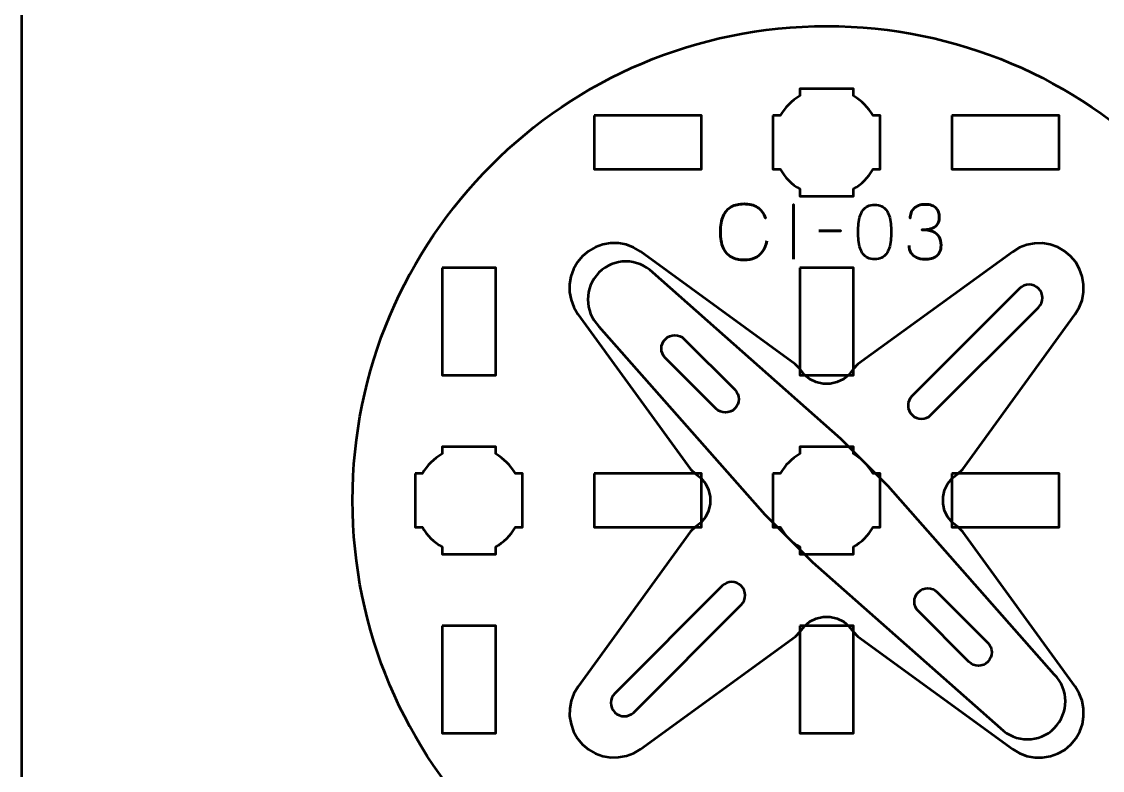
# Model space of a CAD drawing. Header units: centimetres. Extents: x -21.1 to 0, y -29.7 to 0.
# Drawn here: x -21 to -14.96, y -10.36 to -6.18 of the extents above; entities that cross this region are included whole.
import ezdxf

# ---------------------------------------------------------------- set-up
doc = ezdxf.new("R2010")
doc.units = ezdxf.units.CM
doc.header["$MEASUREMENT"] = 0
doc.layers.add('Layer 1', color=7, linetype='Continuous')

msp = doc.modelspace()

# ---------------------------------------------------------------- linework, layer by layer
at = {"layer": 'Layer 1', "color": 3, "lineweight": 53}
for centre in [(-13.25, -3.85), (-16.5, -8.85)]:
    msp.add_ellipse(centre, major_axis=(0, 2.65), ratio=1, dxfattribs=at)
at = {"layer": 'Layer 1', "color": 1, "lineweight": 53}
msp.add_open_spline([(-21.00003, -29.19995), (-21.00003, -29.19995), (-21.00003, -2.29992), (-21.00003, -2.29992), (-21.00003, -2.29992), (-21.00003, -2.21709), (-20.93286, -2.14992), (-20.85003, -2.14992), (-20.85003, -2.14992), (-20.7672, -2.14992), (-20.70003, -2.08275), (-20.70003, -1.99992), (-20.70003, -1.99992), (-20.70003, -1.91709), (-20.7672, -1.84992), (-20.85003, -1.84992), (-20.85003, -1.84992), (-20.93286, -1.84992), (-21.00003, -1.78275), (-21.00003, -1.69992), (-21.00003, -1.69992), (-21.00003, -1.61709), (-20.93286, -1.54992), (-20.85003, -1.54992), (-20.85003, -1.54992), (-20.7672, -1.54992), (-20.70003, -1.48275), (-20.70003, -1.39992), (-20.70003, -1.39992), (-20.70003, -1.31709), (-20.7672, -1.24992), (-20.85003, -1.24992), (-20.85003, -1.24992), (-20.93286, -1.24992), (-21.00003, -1.18275), (-21.00003, -1.09992), (-21.00003, -1.09992), (-21.00003, -1.09992), (-21.00003, -0.49992), (-21.00003, -0.49992), (-21.00003, -0.49992), (-21.00003, -0.22295), (-20.77694, 0.00004), (-20.49994, 0.00004), (-20.49994, 0.00004), (-20.49994, 0.00004), (-0.50008, 0.00004), (-0.50008, 0.00004), (-0.50008, 0.00004), (-0.22294, 0.00004), (0.00002, -0.22295), (0.00002, -0.49992), (0.00002, -0.49992), (0.00002, -0.49992), (0.00002, -29.19995), (0.00002, -29.19995), (0.00002, -29.19995), (0.00002, -29.47695), (-0.22294, -29.70004), (-0.50008, -29.70004), (-0.50008, -29.70004), (-0.50008, -29.70004), (-20.49994, -29.70004), (-20.49994, -29.70004), (-20.49994, -29.70004), (-20.77694, -29.70004), (-21.00003, -29.47695), (-21.00003, -29.19995)], degree=3, knots=[0, 0, 0, 0, 0.0588235, 0.0588235, 0.0588235, 0.0588235, 0.1176471, 0.1176471, 0.1176471, 0.1176471, 0.1764706, 0.1764706, 0.1764706, 0.1764706, 0.2352941, 0.2352941, 0.2352941, 0.2352941, 0.2941176, 0.2941176, 0.2941176, 0.2941176, 0.3529412, 0.3529412, 0.3529412, 0.3529412, 0.4117647, 0.4117647, 0.4117647, 0.4117647, 0.4705882, 0.4705882, 0.4705882, 0.4705882, 0.5294118, 0.5294118, 0.5294118, 0.5294118, 0.5882353, 0.5882353, 0.5882353, 0.5882353, 0.6470588, 0.6470588, 0.6470588, 0.6470588, 0.7058824, 0.7058824, 0.7058824, 0.7058824, 0.7647059, 0.7647059, 0.7647059, 0.7647059, 0.8235294, 0.8235294, 0.8235294, 0.8235294, 0.8823529, 0.8823529, 0.8823529, 0.8823529, 0.9411765, 0.9411765, 0.9411765, 0.9411765, 1, 1, 1, 1], dxfattribs=at)
at = {"layer": 'Layer 1', "lineweight": 53}
for points, knots in [([(-16.8, -6.69994), (-16.8, -6.69994), (-16.7598, -6.69994), (-16.7598, -6.69994), (-16.7598, -6.69994), (-16.73347, -6.65442), (-16.69551, -6.61649), (-16.65, -6.59016), (-16.65, -6.59016), (-16.65, -6.59016), (-16.65, -6.54994), (-16.65, -6.54994), (-16.65, -6.54994), (-16.65, -6.54994), (-16.35, -6.54994), (-16.35, -6.54994), (-16.35, -6.54994), (-16.35, -6.54994), (-16.35, -6.59013), (-16.35, -6.59013), (-16.35, -6.59013), (-16.30447, -6.61646), (-16.26648, -6.65441), (-16.24012, -6.69994), (-16.24012, -6.69994), (-16.24012, -6.69994), (-16.2, -6.69994), (-16.2, -6.69994), (-16.2, -6.69994), (-16.2, -6.69994), (-16.2, -6.84536), (-16.2, -6.84536), (-16.2, -6.84536), (-16.2, -6.84536), (-16.19994, -6.85001), (-16.19994, -6.85001), (-16.19994, -6.85001), (-16.19994, -6.85001), (-16.2, -6.85465), (-16.2, -6.85465), (-16.2, -6.85465), (-16.2, -6.85465), (-16.2, -6.99994), (-16.2, -6.99994), (-16.2, -6.99994), (-16.2, -6.99994), (-16.24007, -6.99994), (-16.24007, -6.99994), (-16.24007, -6.99994), (-16.26642, -7.04551), (-16.30442, -7.08352), (-16.35, -7.10988), (-16.35, -7.10988), (-16.35, -7.10988), (-16.35, -7.14994), (-16.35, -7.14994), (-16.35, -7.14994), (-16.35, -7.14994), (-16.49328, -7.14994), (-16.49328, -7.14994), (-16.49328, -7.14994), (-16.49328, -7.14994), (-16.49995, -7.15002), (-16.49995, -7.15002), (-16.49995, -7.15002), (-16.49995, -7.15002), (-16.50663, -7.14994), (-16.50663, -7.14994), (-16.50663, -7.14994), (-16.50663, -7.14994), (-16.65, -7.14994), (-16.65, -7.14994), (-16.65, -7.14994), (-16.65, -7.14994), (-16.65, -7.10984), (-16.65, -7.10984), (-16.65, -7.10984), (-16.69554, -7.08348), (-16.73352, -7.04549), (-16.75985, -6.99994), (-16.75985, -6.99994), (-16.75985, -6.99994), (-16.8, -6.99994), (-16.8, -6.99994), (-16.8, -6.99994), (-16.8, -6.99994), (-16.8, -6.69994), (-16.8, -6.69994)], [0, 0, 0, 0, 0.0454545, 0.0454545, 0.0454545, 0.0454545, 0.0909091, 0.0909091, 0.0909091, 0.0909091, 0.1363636, 0.1363636, 0.1363636, 0.1363636, 0.1818182, 0.1818182, 0.1818182, 0.1818182, 0.2272727, 0.2272727, 0.2272727, 0.2272727, 0.2727273, 0.2727273, 0.2727273, 0.2727273, 0.3181818, 0.3181818, 0.3181818, 0.3181818, 0.3636364, 0.3636364, 0.3636364, 0.3636364, 0.4090909, 0.4090909, 0.4090909, 0.4090909, 0.4545455, 0.4545455, 0.4545455, 0.4545455, 0.5, 0.5, 0.5, 0.5, 0.5454545, 0.5454545, 0.5454545, 0.5454545, 0.5909091, 0.5909091, 0.5909091, 0.5909091, 0.6363636, 0.6363636, 0.6363636, 0.6363636, 0.6818182, 0.6818182, 0.6818182, 0.6818182, 0.7272727, 0.7272727, 0.7272727, 0.7272727, 0.7727273, 0.7727273, 0.7727273, 0.7727273, 0.8181818, 0.8181818, 0.8181818, 0.8181818, 0.8636364, 0.8636364, 0.8636364, 0.8636364, 0.9090909, 0.9090909, 0.9090909, 0.9090909, 0.9545455, 0.9545455, 0.9545455, 0.9545455, 1, 1, 1, 1]), ([(-17.79999, -6.69993), (-17.79999, -6.69993), (-17.19998, -6.69993), (-17.19998, -6.69993), (-17.19998, -6.69993), (-17.19998, -6.69993), (-17.19998, -6.99993), (-17.19998, -6.99993), (-17.19998, -6.99993), (-17.19998, -6.99993), (-17.79999, -6.99993), (-17.79999, -6.99993), (-17.79999, -6.99993), (-17.79999, -6.99993), (-17.79999, -6.69993), (-17.79999, -6.69993)], [0, 0, 0, 0, 0.25, 0.25, 0.25, 0.25, 0.5, 0.5, 0.5, 0.5, 0.75, 0.75, 0.75, 0.75, 1, 1, 1, 1]), ([(-15.79992, -6.69993), (-15.79992, -6.69993), (-15.19992, -6.69993), (-15.19992, -6.69993), (-15.19992, -6.69993), (-15.19992, -6.69993), (-15.19992, -6.99993), (-15.19992, -6.99993), (-15.19992, -6.99993), (-15.19992, -6.99993), (-15.79992, -6.99993), (-15.79992, -6.99993), (-15.79992, -6.99993), (-15.79992, -6.99993), (-15.79992, -6.69993), (-15.79992, -6.69993)], [0, 0, 0, 0, 0.25, 0.25, 0.25, 0.25, 0.5, 0.5, 0.5, 0.5, 0.75, 0.75, 0.75, 0.75, 1, 1, 1, 1]), ([(-18.64997, -7.54991), (-18.64997, -7.54991), (-18.34997, -7.54991), (-18.34997, -7.54991), (-18.34997, -7.54991), (-18.34997, -7.54991), (-18.34997, -8.14992), (-18.34997, -8.14992), (-18.34997, -8.14992), (-18.34997, -8.14992), (-18.64997, -8.14992), (-18.64997, -8.14992), (-18.64997, -8.14992), (-18.64997, -8.14992), (-18.64997, -7.54991), (-18.64997, -7.54991)], [0, 0, 0, 0, 0.25, 0.25, 0.25, 0.25, 0.5, 0.5, 0.5, 0.5, 0.75, 0.75, 0.75, 0.75, 1, 1, 1, 1]), ([(-16.65004, -7.54991), (-16.65004, -7.54991), (-16.35004, -7.54991), (-16.35004, -7.54991), (-16.35004, -7.54991), (-16.35004, -7.54991), (-16.35004, -8.14992), (-16.35004, -8.14992), (-16.35004, -8.14992), (-16.35004, -8.14992), (-16.65004, -8.14992), (-16.65004, -8.14992), (-16.65004, -8.14992), (-16.65004, -8.14992), (-16.65004, -7.54991), (-16.65004, -7.54991)], [0, 0, 0, 0, 0.25, 0.25, 0.25, 0.25, 0.5, 0.5, 0.5, 0.5, 0.75, 0.75, 0.75, 0.75, 1, 1, 1, 1]), ([(-15.91663, -8.3727), (-15.94591, -8.40198), (-15.99341, -8.40198), (-16.02269, -8.3727), (-16.02269, -8.3727), (-16.05197, -8.34341), (-16.05197, -8.29591), (-16.02269, -8.26663), (-16.02269, -8.26663), (-16.02269, -8.26663), (-15.42165, -7.66559), (-15.42165, -7.66559), (-15.42165, -7.66559), (-15.39237, -7.63631), (-15.34487, -7.63631), (-15.31558, -7.66559), (-15.31558, -7.66559), (-15.2863, -7.69487), (-15.2863, -7.74237), (-15.31558, -7.77166), (-15.31558, -7.77166), (-15.31558, -7.77166), (-15.91663, -8.3727), (-15.91663, -8.3727)], [0, 0, 0, 0, 0.1666667, 0.1666667, 0.1666667, 0.1666667, 0.3333333, 0.3333333, 0.3333333, 0.3333333, 0.5, 0.5, 0.5, 0.5, 0.6666667, 0.6666667, 0.6666667, 0.6666667, 0.8333333, 0.8333333, 0.8333333, 0.8333333, 1, 1, 1, 1]), ([(-17.29549, -7.94844), (-17.32477, -7.91916), (-17.37228, -7.91916), (-17.40156, -7.94844), (-17.40156, -7.94844), (-17.43084, -7.97772), (-17.43084, -8.02522), (-17.40156, -8.0545), (-17.40156, -8.0545), (-17.40156, -8.0545), (-17.11871, -8.33735), (-17.11871, -8.33735), (-17.11871, -8.33735), (-17.08943, -8.36663), (-17.04193, -8.36663), (-17.01265, -8.33735), (-17.01265, -8.33735), (-16.98337, -8.30807), (-16.98337, -8.26056), (-17.01265, -8.23128), (-17.01265, -8.23128), (-17.01265, -8.23128), (-17.29549, -7.94844), (-17.29549, -7.94844)], [0, 0, 0, 0, 0.1666667, 0.1666667, 0.1666667, 0.1666667, 0.3333333, 0.3333333, 0.3333333, 0.3333333, 0.5, 0.5, 0.5, 0.5, 0.6666667, 0.6666667, 0.6666667, 0.6666667, 0.8333333, 0.8333333, 0.8333333, 0.8333333, 1, 1, 1, 1]), ([(-18.8, -8.69994), (-18.8, -8.69994), (-18.7598, -8.69994), (-18.7598, -8.69994), (-18.7598, -8.69994), (-18.73347, -8.65442), (-18.69551, -8.61649), (-18.65, -8.59016), (-18.65, -8.59016), (-18.65, -8.59016), (-18.65, -8.54994), (-18.65, -8.54994), (-18.65, -8.54994), (-18.65, -8.54994), (-18.35, -8.54994), (-18.35, -8.54994), (-18.35, -8.54994), (-18.35, -8.54994), (-18.35, -8.59013), (-18.35, -8.59013), (-18.35, -8.59013), (-18.30447, -8.61646), (-18.26648, -8.65441), (-18.24012, -8.69994), (-18.24012, -8.69994), (-18.24012, -8.69994), (-18.2, -8.69994), (-18.2, -8.69994), (-18.2, -8.69994), (-18.2, -8.69994), (-18.2, -8.84536), (-18.2, -8.84536), (-18.2, -8.84536), (-18.2, -8.84536), (-18.19994, -8.85001), (-18.19994, -8.85001), (-18.19994, -8.85001), (-18.19994, -8.85001), (-18.2, -8.85465), (-18.2, -8.85465), (-18.2, -8.85465), (-18.2, -8.85465), (-18.2, -8.99994), (-18.2, -8.99994), (-18.2, -8.99994), (-18.2, -8.99994), (-18.24007, -8.99994), (-18.24007, -8.99994), (-18.24007, -8.99994), (-18.26642, -9.04551), (-18.30442, -9.08352), (-18.35, -9.10988), (-18.35, -9.10988), (-18.35, -9.10988), (-18.35, -9.14994), (-18.35, -9.14994), (-18.35, -9.14994), (-18.35, -9.14994), (-18.49328, -9.14994), (-18.49328, -9.14994), (-18.49328, -9.14994), (-18.49328, -9.14994), (-18.49995, -9.15002), (-18.49995, -9.15002), (-18.49995, -9.15002), (-18.49995, -9.15002), (-18.50663, -9.14994), (-18.50663, -9.14994), (-18.50663, -9.14994), (-18.50663, -9.14994), (-18.65, -9.14994), (-18.65, -9.14994), (-18.65, -9.14994), (-18.65, -9.14994), (-18.65, -9.10984), (-18.65, -9.10984), (-18.65, -9.10984), (-18.69554, -9.08348), (-18.73352, -9.04549), (-18.75985, -8.99994), (-18.75985, -8.99994), (-18.75985, -8.99994), (-18.8, -8.99994), (-18.8, -8.99994), (-18.8, -8.99994), (-18.8, -8.99994), (-18.8, -8.69994), (-18.8, -8.69994)], [0, 0, 0, 0, 0.0454545, 0.0454545, 0.0454545, 0.0454545, 0.0909091, 0.0909091, 0.0909091, 0.0909091, 0.1363636, 0.1363636, 0.1363636, 0.1363636, 0.1818182, 0.1818182, 0.1818182, 0.1818182, 0.2272727, 0.2272727, 0.2272727, 0.2272727, 0.2727273, 0.2727273, 0.2727273, 0.2727273, 0.3181818, 0.3181818, 0.3181818, 0.3181818, 0.3636364, 0.3636364, 0.3636364, 0.3636364, 0.4090909, 0.4090909, 0.4090909, 0.4090909, 0.4545455, 0.4545455, 0.4545455, 0.4545455, 0.5, 0.5, 0.5, 0.5, 0.5454545, 0.5454545, 0.5454545, 0.5454545, 0.5909091, 0.5909091, 0.5909091, 0.5909091, 0.6363636, 0.6363636, 0.6363636, 0.6363636, 0.6818182, 0.6818182, 0.6818182, 0.6818182, 0.7272727, 0.7272727, 0.7272727, 0.7272727, 0.7727273, 0.7727273, 0.7727273, 0.7727273, 0.8181818, 0.8181818, 0.8181818, 0.8181818, 0.8636364, 0.8636364, 0.8636364, 0.8636364, 0.9090909, 0.9090909, 0.9090909, 0.9090909, 0.9545455, 0.9545455, 0.9545455, 0.9545455, 1, 1, 1, 1]), ([(-16.8, -8.69994), (-16.8, -8.69994), (-16.7598, -8.69994), (-16.7598, -8.69994), (-16.7598, -8.69994), (-16.73347, -8.65442), (-16.69551, -8.61649), (-16.65, -8.59016), (-16.65, -8.59016), (-16.65, -8.59016), (-16.65, -8.54994), (-16.65, -8.54994), (-16.65, -8.54994), (-16.65, -8.54994), (-16.35, -8.54994), (-16.35, -8.54994), (-16.35, -8.54994), (-16.35, -8.54994), (-16.35, -8.59013), (-16.35, -8.59013), (-16.35, -8.59013), (-16.30447, -8.61646), (-16.26648, -8.65441), (-16.24012, -8.69994), (-16.24012, -8.69994), (-16.24012, -8.69994), (-16.2, -8.69994), (-16.2, -8.69994), (-16.2, -8.69994), (-16.2, -8.69994), (-16.2, -8.84536), (-16.2, -8.84536), (-16.2, -8.84536), (-16.2, -8.84536), (-16.19994, -8.85001), (-16.19994, -8.85001), (-16.19994, -8.85001), (-16.19994, -8.85001), (-16.2, -8.85465), (-16.2, -8.85465), (-16.2, -8.85465), (-16.2, -8.85465), (-16.2, -8.99994), (-16.2, -8.99994), (-16.2, -8.99994), (-16.2, -8.99994), (-16.24007, -8.99994), (-16.24007, -8.99994), (-16.24007, -8.99994), (-16.26642, -9.04551), (-16.30442, -9.08352), (-16.35, -9.10988), (-16.35, -9.10988), (-16.35, -9.10988), (-16.35, -9.14994), (-16.35, -9.14994), (-16.35, -9.14994), (-16.35, -9.14994), (-16.49328, -9.14994), (-16.49328, -9.14994), (-16.49328, -9.14994), (-16.49328, -9.14994), (-16.49995, -9.15002), (-16.49995, -9.15002), (-16.49995, -9.15002), (-16.49995, -9.15002), (-16.50663, -9.14994), (-16.50663, -9.14994), (-16.50663, -9.14994), (-16.50663, -9.14994), (-16.65, -9.14994), (-16.65, -9.14994), (-16.65, -9.14994), (-16.65, -9.14994), (-16.65, -9.10984), (-16.65, -9.10984), (-16.65, -9.10984), (-16.69554, -9.08348), (-16.73352, -9.04549), (-16.75985, -8.99994), (-16.75985, -8.99994), (-16.75985, -8.99994), (-16.8, -8.99994), (-16.8, -8.99994), (-16.8, -8.99994), (-16.8, -8.99994), (-16.8, -8.69994), (-16.8, -8.69994)], [0, 0, 0, 0, 0.0454545, 0.0454545, 0.0454545, 0.0454545, 0.0909091, 0.0909091, 0.0909091, 0.0909091, 0.1363636, 0.1363636, 0.1363636, 0.1363636, 0.1818182, 0.1818182, 0.1818182, 0.1818182, 0.2272727, 0.2272727, 0.2272727, 0.2272727, 0.2727273, 0.2727273, 0.2727273, 0.2727273, 0.3181818, 0.3181818, 0.3181818, 0.3181818, 0.3636364, 0.3636364, 0.3636364, 0.3636364, 0.4090909, 0.4090909, 0.4090909, 0.4090909, 0.4545455, 0.4545455, 0.4545455, 0.4545455, 0.5, 0.5, 0.5, 0.5, 0.5454545, 0.5454545, 0.5454545, 0.5454545, 0.5909091, 0.5909091, 0.5909091, 0.5909091, 0.6363636, 0.6363636, 0.6363636, 0.6363636, 0.6818182, 0.6818182, 0.6818182, 0.6818182, 0.7272727, 0.7272727, 0.7272727, 0.7272727, 0.7727273, 0.7727273, 0.7727273, 0.7727273, 0.8181818, 0.8181818, 0.8181818, 0.8181818, 0.8636364, 0.8636364, 0.8636364, 0.8636364, 0.9090909, 0.9090909, 0.9090909, 0.9090909, 0.9545455, 0.9545455, 0.9545455, 0.9545455, 1, 1, 1, 1]), ([(-17.79999, -8.69986), (-17.79999, -8.69986), (-17.19998, -8.69986), (-17.19998, -8.69986), (-17.19998, -8.69986), (-17.19998, -8.69986), (-17.19998, -8.99986), (-17.19998, -8.99986), (-17.19998, -8.99986), (-17.19998, -8.99986), (-17.79999, -8.99986), (-17.79999, -8.99986), (-17.79999, -8.99986), (-17.79999, -8.99986), (-17.79999, -8.69986), (-17.79999, -8.69986)], [0, 0, 0, 0, 0.25, 0.25, 0.25, 0.25, 0.5, 0.5, 0.5, 0.5, 0.75, 0.75, 0.75, 0.75, 1, 1, 1, 1]), ([(-15.79992, -8.69986), (-15.79992, -8.69986), (-15.19992, -8.69986), (-15.19992, -8.69986), (-15.19992, -8.69986), (-15.19992, -8.69986), (-15.19992, -8.99986), (-15.19992, -8.99986), (-15.19992, -8.99986), (-15.19992, -8.99986), (-15.79992, -8.99986), (-15.79992, -8.99986), (-15.79992, -8.99986), (-15.79992, -8.99986), (-15.79992, -8.69986), (-15.79992, -8.69986)], [0, 0, 0, 0, 0.25, 0.25, 0.25, 0.25, 0.5, 0.5, 0.5, 0.5, 0.75, 0.75, 0.75, 0.75, 1, 1, 1, 1]), ([(-17.57833, -10.0344), (-17.60761, -10.06369), (-17.65512, -10.06369), (-17.6844, -10.0344), (-17.6844, -10.0344), (-17.71368, -10.00512), (-17.71368, -9.95762), (-17.6844, -9.92834), (-17.6844, -9.92834), (-17.6844, -9.92834), (-17.08336, -9.3273), (-17.08336, -9.3273), (-17.08336, -9.3273), (-17.05408, -9.29802), (-17.00657, -9.29802), (-16.97729, -9.3273), (-16.97729, -9.3273), (-16.94801, -9.35658), (-16.94801, -9.40408), (-16.97729, -9.43336), (-16.97729, -9.43336), (-16.97729, -9.43336), (-17.57833, -10.0344), (-17.57833, -10.0344)], [0, 0, 0, 0, 0.1666667, 0.1666667, 0.1666667, 0.1666667, 0.3333333, 0.3333333, 0.3333333, 0.3333333, 0.5, 0.5, 0.5, 0.5, 0.6666667, 0.6666667, 0.6666667, 0.6666667, 0.8333333, 0.8333333, 0.8333333, 0.8333333, 1, 1, 1, 1]), ([(-15.88128, -9.36265), (-15.91057, -9.33336), (-15.95807, -9.33336), (-15.98735, -9.36265), (-15.98735, -9.36265), (-16.01663, -9.39193), (-16.01663, -9.43943), (-15.98735, -9.46871), (-15.98735, -9.46871), (-15.98735, -9.46871), (-15.70451, -9.75155), (-15.70451, -9.75155), (-15.70451, -9.75155), (-15.67523, -9.78084), (-15.62772, -9.78084), (-15.59844, -9.75155), (-15.59844, -9.75155), (-15.56916, -9.72227), (-15.56916, -9.67477), (-15.59844, -9.64549), (-15.59844, -9.64549), (-15.59844, -9.64549), (-15.88128, -9.36265), (-15.88128, -9.36265)], [0, 0, 0, 0, 0.1666667, 0.1666667, 0.1666667, 0.1666667, 0.3333333, 0.3333333, 0.3333333, 0.3333333, 0.5, 0.5, 0.5, 0.5, 0.6666667, 0.6666667, 0.6666667, 0.6666667, 0.8333333, 0.8333333, 0.8333333, 0.8333333, 1, 1, 1, 1]), ([(-18.64997, -9.54998), (-18.64997, -9.54998), (-18.34997, -9.54998), (-18.34997, -9.54998), (-18.34997, -9.54998), (-18.34997, -9.54998), (-18.34997, -10.14998), (-18.34997, -10.14998), (-18.34997, -10.14998), (-18.34997, -10.14998), (-18.64997, -10.14998), (-18.64997, -10.14998), (-18.64997, -10.14998), (-18.64997, -10.14998), (-18.64997, -9.54998), (-18.64997, -9.54998)], [0, 0, 0, 0, 0.25, 0.25, 0.25, 0.25, 0.5, 0.5, 0.5, 0.5, 0.75, 0.75, 0.75, 0.75, 1, 1, 1, 1]), ([(-16.65004, -9.54998), (-16.65004, -9.54998), (-16.35004, -9.54998), (-16.35004, -9.54998), (-16.35004, -9.54998), (-16.35004, -9.54998), (-16.35004, -10.14998), (-16.35004, -10.14998), (-16.35004, -10.14998), (-16.35004, -10.14998), (-16.65004, -10.14998), (-16.65004, -10.14998), (-16.65004, -10.14998), (-16.65004, -10.14998), (-16.65004, -9.54998), (-16.65004, -9.54998)], [0, 0, 0, 0, 0.25, 0.25, 0.25, 0.25, 0.5, 0.5, 0.5, 0.5, 0.75, 0.75, 0.75, 0.75, 1, 1, 1, 1])]:
    msp.add_open_spline(points, degree=3, knots=knots, dxfattribs=at)
at = {"layer": 'Layer 1', "color": 5, "lineweight": 53}
for points, knots in [([(-16.83485, -7.40033), (-16.83937, -7.42453), (-16.84727, -7.4445), (-16.85835, -7.46016), (-16.85835, -7.46016), (-16.86949, -7.47576), (-16.88375, -7.48733), (-16.9011, -7.49488), (-16.9011, -7.49488), (-16.91839, -7.50243), (-16.93871, -7.50624), (-16.96185, -7.50617), (-16.96185, -7.50617), (-16.99, -7.50624), (-17.01392, -7.5008), (-17.03354, -7.48973), (-17.03354, -7.48973), (-17.05315, -7.47872), (-17.06811, -7.46172), (-17.07841, -7.43865), (-17.07841, -7.43865), (-17.08871, -7.41557), (-17.09386, -7.38601), (-17.09393, -7.34996), (-17.09393, -7.34996), (-17.09386, -7.31405), (-17.08871, -7.28455), (-17.07841, -7.26148), (-17.07841, -7.26148), (-17.06811, -7.23841), (-17.05315, -7.22134), (-17.03354, -7.21026), (-17.03354, -7.21026), (-17.01392, -7.19918), (-16.99, -7.19368), (-16.96185, -7.19375), (-16.96185, -7.19375), (-16.93172, -7.19368), (-16.90647, -7.2001), (-16.88615, -7.21301), (-16.88615, -7.21301), (-16.8659, -7.22592), (-16.85101, -7.24589), (-16.84163, -7.27291), (-16.84163, -7.27291), (-16.85101, -7.24589), (-16.8659, -7.22592), (-16.88615, -7.21301), (-16.88615, -7.21301), (-16.90647, -7.2001), (-16.93172, -7.19368), (-16.96185, -7.19375), (-16.96185, -7.19375), (-16.99, -7.19368), (-17.01392, -7.19918), (-17.03354, -7.21026), (-17.03354, -7.21026), (-17.05315, -7.22134), (-17.06811, -7.23841), (-17.07841, -7.26148), (-17.07841, -7.26148), (-17.08871, -7.28455), (-17.09386, -7.31405), (-17.09393, -7.34996), (-17.09393, -7.34996), (-17.09386, -7.38601), (-17.08871, -7.41557), (-17.07841, -7.43865), (-17.07841, -7.43865), (-17.06811, -7.46172), (-17.05315, -7.47872), (-17.03354, -7.48973), (-17.03354, -7.48973), (-17.01392, -7.5008), (-16.99, -7.50624), (-16.96185, -7.50617), (-16.96185, -7.50617), (-16.93871, -7.50624), (-16.91839, -7.50243), (-16.9011, -7.49488), (-16.9011, -7.49488), (-16.88375, -7.48733), (-16.86949, -7.47576), (-16.85835, -7.46016), (-16.85835, -7.46016), (-16.84727, -7.4445), (-16.83937, -7.42453), (-16.83485, -7.40033)], [0, 0, 0, 0, 0.0454545, 0.0454545, 0.0454545, 0.0454545, 0.0909091, 0.0909091, 0.0909091, 0.0909091, 0.1363636, 0.1363636, 0.1363636, 0.1363636, 0.1818182, 0.1818182, 0.1818182, 0.1818182, 0.2272727, 0.2272727, 0.2272727, 0.2272727, 0.2727273, 0.2727273, 0.2727273, 0.2727273, 0.3181818, 0.3181818, 0.3181818, 0.3181818, 0.3636364, 0.3636364, 0.3636364, 0.3636364, 0.4090909, 0.4090909, 0.4090909, 0.4090909, 0.4545455, 0.4545455, 0.4545455, 0.4545455, 0.5, 0.5, 0.5, 0.5, 0.5454545, 0.5454545, 0.5454545, 0.5454545, 0.5909091, 0.5909091, 0.5909091, 0.5909091, 0.6363636, 0.6363636, 0.6363636, 0.6363636, 0.6818182, 0.6818182, 0.6818182, 0.6818182, 0.7272727, 0.7272727, 0.7272727, 0.7272727, 0.7727273, 0.7727273, 0.7727273, 0.7727273, 0.8181818, 0.8181818, 0.8181818, 0.8181818, 0.8636364, 0.8636364, 0.8636364, 0.8636364, 0.9090909, 0.9090909, 0.9090909, 0.9090909, 0.9545455, 0.9545455, 0.9545455, 0.9545455, 1, 1, 1, 1]), ([(-16.68499, -7.50278), (-16.68499, -7.50278), (-16.68499, -7.19756), (-16.68499, -7.19756), (-16.68499, -7.19756), (-16.68499, -7.19756), (-16.68499, -7.50278), (-16.68499, -7.50278)], [0, 0, 0, 0, 0.5, 0.5, 0.5, 0.5, 1, 1, 1, 1]), ([(-16.2316, -7.50278), (-16.21679, -7.50271), (-16.20402, -7.5001), (-16.19336, -7.49502), (-16.19336, -7.49502), (-16.18278, -7.48994), (-16.17396, -7.48267), (-16.16691, -7.47343), (-16.16691, -7.47343), (-16.15992, -7.46412), (-16.15442, -7.45311), (-16.15033, -7.44041), (-16.15033, -7.44041), (-16.1463, -7.42771), (-16.14341, -7.41381), (-16.14179, -7.39857), (-16.14179, -7.39857), (-16.14009, -7.38333), (-16.13925, -7.36731), (-16.13932, -7.35038), (-16.13932, -7.35038), (-16.13925, -7.33352), (-16.14009, -7.3175), (-16.14179, -7.30233), (-16.14179, -7.30233), (-16.14341, -7.28716), (-16.1463, -7.27319), (-16.15033, -7.26049), (-16.15033, -7.26049), (-16.15442, -7.24786), (-16.15992, -7.23686), (-16.16691, -7.22747), (-16.16691, -7.22747), (-16.17396, -7.21816), (-16.18278, -7.21089), (-16.19336, -7.20581), (-16.19336, -7.20581), (-16.20402, -7.20066), (-16.21679, -7.19805), (-16.2316, -7.19798), (-16.2316, -7.19798), (-16.24642, -7.19805), (-16.25919, -7.20066), (-16.26985, -7.20581), (-16.26985, -7.20581), (-16.28043, -7.21089), (-16.28925, -7.21816), (-16.2963, -7.22747), (-16.2963, -7.22747), (-16.30329, -7.23686), (-16.30879, -7.24786), (-16.31288, -7.26049), (-16.31288, -7.26049), (-16.31691, -7.27319), (-16.3198, -7.28716), (-16.32142, -7.30233), (-16.32142, -7.30233), (-16.32311, -7.3175), (-16.32396, -7.33352), (-16.32389, -7.35038), (-16.32389, -7.35038), (-16.32396, -7.36731), (-16.32311, -7.38333), (-16.32142, -7.39857), (-16.32142, -7.39857), (-16.3198, -7.41381), (-16.31691, -7.42771), (-16.31288, -7.44041), (-16.31288, -7.44041), (-16.30879, -7.45311), (-16.30329, -7.46412), (-16.2963, -7.47343), (-16.2963, -7.47343), (-16.28925, -7.48267), (-16.28043, -7.48994), (-16.26985, -7.49502), (-16.26985, -7.49502), (-16.25919, -7.5001), (-16.24642, -7.50271), (-16.2316, -7.50278)], [0, 0, 0, 0, 0.05, 0.05, 0.05, 0.05, 0.1, 0.1, 0.1, 0.1, 0.15, 0.15, 0.15, 0.15, 0.2, 0.2, 0.2, 0.2, 0.25, 0.25, 0.25, 0.25, 0.3, 0.3, 0.3, 0.3, 0.35, 0.35, 0.35, 0.35, 0.4, 0.4, 0.4, 0.4, 0.45, 0.45, 0.45, 0.45, 0.5, 0.5, 0.5, 0.5, 0.55, 0.55, 0.55, 0.55, 0.6, 0.6, 0.6, 0.6, 0.65, 0.65, 0.65, 0.65, 0.7, 0.7, 0.7, 0.7, 0.75, 0.75, 0.75, 0.75, 0.8, 0.8, 0.8, 0.8, 0.85, 0.85, 0.85, 0.85, 0.9, 0.9, 0.9, 0.9, 0.95, 0.95, 0.95, 0.95, 1, 1, 1, 1]), ([(-16.2316, -7.50278), (-16.21679, -7.50271), (-16.20402, -7.5001), (-16.19336, -7.49502), (-16.19336, -7.49502), (-16.18278, -7.48994), (-16.17396, -7.48267), (-16.16691, -7.47343), (-16.16691, -7.47343), (-16.15992, -7.46412), (-16.15442, -7.45311), (-16.15033, -7.44041), (-16.15033, -7.44041), (-16.1463, -7.42771), (-16.14341, -7.41381), (-16.14179, -7.39857), (-16.14179, -7.39857), (-16.14009, -7.38333), (-16.13925, -7.36731), (-16.13932, -7.35038), (-16.13932, -7.35038), (-16.13925, -7.33352), (-16.14009, -7.3175), (-16.14179, -7.30233), (-16.14179, -7.30233), (-16.14341, -7.28716), (-16.1463, -7.27319), (-16.15033, -7.26049), (-16.15033, -7.26049), (-16.15442, -7.24786), (-16.15992, -7.23686), (-16.16691, -7.22747), (-16.16691, -7.22747), (-16.17396, -7.21816), (-16.18278, -7.21089), (-16.19336, -7.20581), (-16.19336, -7.20581), (-16.20402, -7.20066), (-16.21679, -7.19805), (-16.2316, -7.19798), (-16.2316, -7.19798), (-16.24642, -7.19805), (-16.25919, -7.20066), (-16.26985, -7.20581), (-16.26985, -7.20581), (-16.28043, -7.21089), (-16.28925, -7.21816), (-16.2963, -7.22747), (-16.2963, -7.22747), (-16.30329, -7.23686), (-16.30879, -7.24786), (-16.31288, -7.26049), (-16.31288, -7.26049), (-16.31691, -7.27319), (-16.3198, -7.28716), (-16.32142, -7.30233), (-16.32142, -7.30233), (-16.32311, -7.3175), (-16.32396, -7.33352), (-16.32389, -7.35038), (-16.32389, -7.35038), (-16.32396, -7.36731), (-16.32311, -7.38333), (-16.32142, -7.39857), (-16.32142, -7.39857), (-16.3198, -7.41381), (-16.31691, -7.42771), (-16.31288, -7.44041), (-16.31288, -7.44041), (-16.30879, -7.45311), (-16.30329, -7.46412), (-16.2963, -7.47343), (-16.2963, -7.47343), (-16.28925, -7.48267), (-16.28043, -7.48994), (-16.26985, -7.49502), (-16.26985, -7.49502), (-16.25919, -7.5001), (-16.24642, -7.50271), (-16.2316, -7.50278)], [0, 0, 0, 0, 0.05, 0.05, 0.05, 0.05, 0.1, 0.1, 0.1, 0.1, 0.15, 0.15, 0.15, 0.15, 0.2, 0.2, 0.2, 0.2, 0.25, 0.25, 0.25, 0.25, 0.3, 0.3, 0.3, 0.3, 0.35, 0.35, 0.35, 0.35, 0.4, 0.4, 0.4, 0.4, 0.45, 0.45, 0.45, 0.45, 0.5, 0.5, 0.5, 0.5, 0.55, 0.55, 0.55, 0.55, 0.6, 0.6, 0.6, 0.6, 0.65, 0.65, 0.65, 0.65, 0.7, 0.7, 0.7, 0.7, 0.75, 0.75, 0.75, 0.75, 0.8, 0.8, 0.8, 0.8, 0.85, 0.85, 0.85, 0.85, 0.9, 0.9, 0.9, 0.9, 0.95, 0.95, 0.95, 0.95, 1, 1, 1, 1]), ([(-16.03899, -7.42616), (-16.03892, -7.4414), (-16.03539, -7.45466), (-16.02841, -7.46616), (-16.02841, -7.46616), (-16.02142, -7.47759), (-16.01147, -7.48655), (-15.99849, -7.49297), (-15.99849, -7.49297), (-15.98551, -7.49939), (-15.96992, -7.50264), (-15.95178, -7.50278), (-15.95178, -7.50278), (-15.93817, -7.50278), (-15.92582, -7.50137), (-15.9146, -7.49841), (-15.9146, -7.49841), (-15.90345, -7.49544), (-15.89386, -7.49086), (-15.88574, -7.48458), (-15.88574, -7.48458), (-15.87763, -7.4783), (-15.87142, -7.47018), (-15.86698, -7.46031), (-15.86698, -7.46031), (-15.8626, -7.45036), (-15.86042, -7.43843), (-15.86035, -7.42446), (-15.86035, -7.42446), (-15.86027, -7.40584), (-15.86408, -7.3901), (-15.87163, -7.37733), (-15.87163, -7.37733), (-15.87918, -7.36456), (-15.8909, -7.35497), (-15.90663, -7.34841), (-15.90663, -7.34841), (-15.92236, -7.34184), (-15.94254, -7.33853), (-15.96702, -7.33853), (-15.96702, -7.33853), (-15.94875, -7.3386), (-15.93344, -7.33691), (-15.92095, -7.33345), (-15.92095, -7.33345), (-15.90853, -7.32999), (-15.89859, -7.32512), (-15.89111, -7.31877), (-15.89111, -7.31877), (-15.88363, -7.31249), (-15.8782, -7.30501), (-15.87495, -7.29641), (-15.87495, -7.29641), (-15.87163, -7.28787), (-15.87001, -7.27849), (-15.87008, -7.26826), (-15.87008, -7.26826), (-15.87001, -7.25802), (-15.87142, -7.24857), (-15.87424, -7.23982), (-15.87424, -7.23982), (-15.877, -7.23107), (-15.88151, -7.22338), (-15.88765, -7.21682), (-15.88765, -7.21682), (-15.89379, -7.21026), (-15.9019, -7.20511), (-15.91185, -7.20144), (-15.91185, -7.20144), (-15.92187, -7.19777), (-15.93408, -7.19594), (-15.9484, -7.19587), (-15.9484, -7.19587), (-15.96265, -7.19594), (-15.97514, -7.19805), (-15.98572, -7.20215), (-15.98572, -7.20215), (-15.99638, -7.20624), (-16.00512, -7.21181), (-16.01218, -7.21894), (-16.01218, -7.21894), (-16.01916, -7.22606), (-16.02439, -7.23418), (-16.02784, -7.24335), (-16.02784, -7.24335), (-16.03137, -7.25252), (-16.03306, -7.26226), (-16.03306, -7.27249), (-16.03306, -7.27249), (-16.03306, -7.26226), (-16.03137, -7.25252), (-16.02784, -7.24335), (-16.02784, -7.24335), (-16.02439, -7.23418), (-16.01916, -7.22606), (-16.01218, -7.21894), (-16.01218, -7.21894), (-16.00512, -7.21181), (-15.99638, -7.20624), (-15.98572, -7.20215), (-15.98572, -7.20215), (-15.97514, -7.19805), (-15.96265, -7.19594), (-15.9484, -7.19587), (-15.9484, -7.19587), (-15.93408, -7.19594), (-15.92187, -7.19777), (-15.91185, -7.20144), (-15.91185, -7.20144), (-15.9019, -7.20511), (-15.89379, -7.21026), (-15.88765, -7.21682), (-15.88765, -7.21682), (-15.88151, -7.22338), (-15.877, -7.23107), (-15.87424, -7.23982), (-15.87424, -7.23982), (-15.87142, -7.24857), (-15.87001, -7.25802), (-15.87008, -7.26826), (-15.87008, -7.26826), (-15.87001, -7.27849), (-15.87163, -7.28787), (-15.87495, -7.29641), (-15.87495, -7.29641), (-15.8782, -7.30501), (-15.88363, -7.31249), (-15.89111, -7.31877), (-15.89111, -7.31877), (-15.89859, -7.32512), (-15.90853, -7.32999), (-15.92095, -7.33345), (-15.92095, -7.33345), (-15.93344, -7.33691), (-15.94875, -7.3386), (-15.96702, -7.33853), (-15.96702, -7.33853), (-15.94254, -7.33853), (-15.92236, -7.34184), (-15.90663, -7.34841), (-15.90663, -7.34841), (-15.8909, -7.35497), (-15.87918, -7.36456), (-15.87163, -7.37733), (-15.87163, -7.37733), (-15.86408, -7.3901), (-15.86027, -7.40584), (-15.86035, -7.42446), (-15.86035, -7.42446), (-15.86042, -7.43843), (-15.8626, -7.45036), (-15.86698, -7.46031), (-15.86698, -7.46031), (-15.87142, -7.47018), (-15.87763, -7.4783), (-15.88574, -7.48458), (-15.88574, -7.48458), (-15.89386, -7.49086), (-15.90345, -7.49544), (-15.9146, -7.49841), (-15.9146, -7.49841), (-15.92582, -7.50137), (-15.93817, -7.50278), (-15.95178, -7.50278), (-15.95178, -7.50278), (-15.96992, -7.50264), (-15.98551, -7.49939), (-15.99849, -7.49297), (-15.99849, -7.49297), (-16.01147, -7.48655), (-16.02142, -7.47759), (-16.02841, -7.46616), (-16.02841, -7.46616), (-16.03539, -7.45466), (-16.03892, -7.4414), (-16.03899, -7.42616)], [0, 0, 0, 0, 0.0227273, 0.0227273, 0.0227273, 0.0227273, 0.0454545, 0.0454545, 0.0454545, 0.0454545, 0.0681818, 0.0681818, 0.0681818, 0.0681818, 0.0909091, 0.0909091, 0.0909091, 0.0909091, 0.1136364, 0.1136364, 0.1136364, 0.1136364, 0.1363636, 0.1363636, 0.1363636, 0.1363636, 0.1590909, 0.1590909, 0.1590909, 0.1590909, 0.1818182, 0.1818182, 0.1818182, 0.1818182, 0.2045455, 0.2045455, 0.2045455, 0.2045455, 0.2272727, 0.2272727, 0.2272727, 0.2272727, 0.25, 0.25, 0.25, 0.25, 0.2727273, 0.2727273, 0.2727273, 0.2727273, 0.2954545, 0.2954545, 0.2954545, 0.2954545, 0.3181818, 0.3181818, 0.3181818, 0.3181818, 0.3409091, 0.3409091, 0.3409091, 0.3409091, 0.3636364, 0.3636364, 0.3636364, 0.3636364, 0.3863636, 0.3863636, 0.3863636, 0.3863636, 0.4090909, 0.4090909, 0.4090909, 0.4090909, 0.4318182, 0.4318182, 0.4318182, 0.4318182, 0.4545455, 0.4545455, 0.4545455, 0.4545455, 0.4772727, 0.4772727, 0.4772727, 0.4772727, 0.5, 0.5, 0.5, 0.5, 0.5227273, 0.5227273, 0.5227273, 0.5227273, 0.5454545, 0.5454545, 0.5454545, 0.5454545, 0.5681818, 0.5681818, 0.5681818, 0.5681818, 0.5909091, 0.5909091, 0.5909091, 0.5909091, 0.6136364, 0.6136364, 0.6136364, 0.6136364, 0.6363636, 0.6363636, 0.6363636, 0.6363636, 0.6590909, 0.6590909, 0.6590909, 0.6590909, 0.6818182, 0.6818182, 0.6818182, 0.6818182, 0.7045455, 0.7045455, 0.7045455, 0.7045455, 0.7272727, 0.7272727, 0.7272727, 0.7272727, 0.75, 0.75, 0.75, 0.75, 0.7727273, 0.7727273, 0.7727273, 0.7727273, 0.7954545, 0.7954545, 0.7954545, 0.7954545, 0.8181818, 0.8181818, 0.8181818, 0.8181818, 0.8409091, 0.8409091, 0.8409091, 0.8409091, 0.8636364, 0.8636364, 0.8636364, 0.8636364, 0.8863636, 0.8863636, 0.8863636, 0.8863636, 0.9090909, 0.9090909, 0.9090909, 0.9090909, 0.9318182, 0.9318182, 0.9318182, 0.9318182, 0.9545455, 0.9545455, 0.9545455, 0.9545455, 0.9772727, 0.9772727, 0.9772727, 0.9772727, 1, 1, 1, 1]), ([(-16.54402, -7.34318), (-16.54402, -7.34318), (-16.42083, -7.34318), (-16.42083, -7.34318), (-16.42083, -7.34318), (-16.42083, -7.34318), (-16.54402, -7.34318), (-16.54402, -7.34318)], [0, 0, 0, 0, 0.5, 0.5, 0.5, 0.5, 1, 1, 1, 1]), ([(-17.54126, -7.4598), (-17.54126, -7.4598), (-16.67532, -8.08937), (-16.67532, -8.08937), (-16.67532, -8.08937), (-16.67532, -8.08937), (-16.64843, -8.11738), (-16.64843, -8.11738), (-16.64843, -8.11738), (-16.64843, -8.11738), (-16.62435, -8.14819), (-16.62435, -8.14819), (-16.62435, -8.14819), (-16.62435, -8.14819), (-16.5941, -8.17283), (-16.5941, -8.17283), (-16.5941, -8.17283), (-16.5941, -8.17283), (-16.55882, -8.19019), (-16.55882, -8.19019), (-16.55882, -8.19019), (-16.55882, -8.19019), (-16.5196, -8.19916), (-16.5196, -8.19916), (-16.5196, -8.19916), (-16.5196, -8.19916), (-16.48039, -8.19915), (-16.48039, -8.19915), (-16.48039, -8.19915), (-16.48039, -8.19915), (-16.44231, -8.19019), (-16.44231, -8.19019), (-16.44231, -8.19019), (-16.44231, -8.19019), (-16.40646, -8.17338), (-16.40646, -8.17338), (-16.40646, -8.17338), (-16.40646, -8.17338), (-16.37565, -8.14818), (-16.37565, -8.14818), (-16.37565, -8.14818), (-16.37565, -8.14818), (-16.35158, -8.11738), (-16.35158, -8.11738), (-16.35158, -8.11738), (-16.35158, -8.11738), (-16.32525, -8.08881), (-16.32525, -8.08881), (-16.32525, -8.08881), (-16.32525, -8.08881), (-15.4593, -7.46036), (-15.4593, -7.46036), (-15.4593, -7.46036), (-15.4593, -7.46036), (-15.42177, -7.43739), (-15.42177, -7.43739), (-15.42177, -7.43739), (-15.42177, -7.43739), (-15.38089, -7.42228), (-15.38089, -7.42228), (-15.38089, -7.42228), (-15.38089, -7.42228), (-15.33775, -7.41387), (-15.33775, -7.41387), (-15.33775, -7.41387), (-15.33775, -7.41387), (-15.29351, -7.41331), (-15.29351, -7.41331), (-15.29351, -7.41331), (-15.29351, -7.41331), (-15.24982, -7.42115), (-15.24982, -7.42115), (-15.24982, -7.42115), (-15.24982, -7.42115), (-15.20837, -7.43572), (-15.20837, -7.43572), (-15.20837, -7.43572), (-15.20837, -7.43572), (-15.16973, -7.45756), (-15.16973, -7.45756), (-15.16973, -7.45756), (-15.16973, -7.45756), (-15.13612, -7.48556), (-15.13612, -7.48556), (-15.13612, -7.48556), (-15.13612, -7.48556), (-15.10755, -7.51973), (-15.10755, -7.51973), (-15.10755, -7.51973), (-15.10755, -7.51973), (-15.08571, -7.55838), (-15.08571, -7.55838), (-15.08571, -7.55838), (-15.08571, -7.55838), (-15.07114, -7.59982), (-15.07114, -7.59982), (-15.07114, -7.59982), (-15.07114, -7.59982), (-15.06386, -7.64296), (-15.06386, -7.64296), (-15.06386, -7.64296), (-15.06386, -7.64296), (-15.06442, -7.6872), (-15.06442, -7.6872), (-15.06442, -7.6872), (-15.06442, -7.6872), (-15.07227, -7.7309), (-15.07227, -7.7309), (-15.07227, -7.7309), (-15.07227, -7.7309), (-15.08738, -7.77178), (-15.08738, -7.77178), (-15.08738, -7.77178), (-15.08738, -7.77178), (-15.11035, -7.80931), (-15.11035, -7.80931), (-15.11035, -7.80931), (-15.11035, -7.80931), (-15.73936, -8.6747), (-15.73936, -8.6747), (-15.73936, -8.6747), (-15.73936, -8.6747), (-15.76738, -8.70158), (-15.76738, -8.70158), (-15.76738, -8.70158), (-15.76738, -8.70158), (-15.79817, -8.72566), (-15.79817, -8.72566), (-15.79817, -8.72566), (-15.79817, -8.72566), (-15.82337, -8.75647), (-15.82337, -8.75647), (-15.82337, -8.75647), (-15.82337, -8.75647), (-15.84018, -8.79232), (-15.84018, -8.79232), (-15.84018, -8.79232), (-15.84018, -8.79232), (-15.84914, -8.83039), (-15.84914, -8.83039), (-15.84914, -8.83039), (-15.84914, -8.83039), (-15.84915, -8.86961), (-15.84915, -8.86961), (-15.84915, -8.86961), (-15.84915, -8.86961), (-15.84075, -8.90826), (-15.84075, -8.90826), (-15.84075, -8.90826), (-15.84075, -8.90826), (-15.82338, -8.94355), (-15.82338, -8.94355), (-15.82338, -8.94355), (-15.82338, -8.94355), (-15.79818, -8.97436), (-15.79818, -8.97436), (-15.79818, -8.97436), (-15.79818, -8.97436), (-15.76737, -8.99844), (-15.76737, -8.99844), (-15.76737, -8.99844), (-15.76737, -8.99844), (-15.73936, -9.02532), (-15.73936, -9.02532), (-15.73936, -9.02532), (-15.73936, -9.02532), (-15.11036, -9.8907), (-15.11036, -9.8907), (-15.11036, -9.8907), (-15.11036, -9.8907), (-15.0874, -9.92822), (-15.0874, -9.92822), (-15.0874, -9.92822), (-15.0874, -9.92822), (-15.07171, -9.96966), (-15.07171, -9.96966), (-15.07171, -9.96966), (-15.07171, -9.96966), (-15.06388, -10.01336), (-15.06388, -10.01336), (-15.06388, -10.01336), (-15.06388, -10.01336), (-15.06332, -10.0576), (-15.06332, -10.0576), (-15.06332, -10.0576), (-15.06332, -10.0576), (-15.07059, -10.10073), (-15.07059, -10.10073), (-15.07059, -10.10073), (-15.07059, -10.10073), (-15.08516, -10.14218), (-15.08516, -10.14218), (-15.08516, -10.14218), (-15.08516, -10.14218), (-15.107, -10.18083), (-15.107, -10.18083), (-15.107, -10.18083), (-15.107, -10.18083), (-15.135, -10.21444), (-15.135, -10.21444), (-15.135, -10.21444), (-15.135, -10.21444), (-15.16917, -10.243), (-15.16917, -10.243), (-15.16917, -10.243), (-15.16917, -10.243), (-15.20783, -10.26485), (-15.20783, -10.26485), (-15.20783, -10.26485), (-15.20783, -10.26485), (-15.24928, -10.27942), (-15.24928, -10.27942), (-15.24928, -10.27942), (-15.24928, -10.27942), (-15.2924, -10.28669), (-15.2924, -10.28669), (-15.2924, -10.28669), (-15.2924, -10.28669), (-15.33665, -10.28613), (-15.33665, -10.28613), (-15.33665, -10.28613), (-15.33665, -10.28613), (-15.38034, -10.2783), (-15.38034, -10.2783), (-15.38034, -10.2783), (-15.38034, -10.2783), (-15.42179, -10.26261), (-15.42179, -10.26261), (-15.42179, -10.26261), (-15.42179, -10.26261), (-15.45931, -10.23965), (-15.45931, -10.23965), (-15.45931, -10.23965), (-15.45931, -10.23965), (-16.32468, -9.61064), (-16.32468, -9.61064), (-16.32468, -9.61064), (-16.32468, -9.61064), (-16.35157, -9.58264), (-16.35157, -9.58264), (-16.35157, -9.58264), (-16.35157, -9.58264), (-16.37565, -9.55183), (-16.37565, -9.55183), (-16.37565, -9.55183), (-16.37565, -9.55183), (-16.40646, -9.52663), (-16.40646, -9.52663), (-16.40646, -9.52663), (-16.40646, -9.52663), (-16.44175, -9.50926), (-16.44175, -9.50926), (-16.44175, -9.50926), (-16.44175, -9.50926), (-16.4804, -9.50086), (-16.4804, -9.50086), (-16.4804, -9.50086), (-16.4804, -9.50086), (-16.51961, -9.50086), (-16.51961, -9.50086), (-16.51961, -9.50086), (-16.51961, -9.50086), (-16.55769, -9.50983), (-16.55769, -9.50983), (-16.55769, -9.50983), (-16.55769, -9.50983), (-16.59354, -9.52663), (-16.59354, -9.52663), (-16.59354, -9.52663), (-16.59354, -9.52663), (-16.62435, -9.55184), (-16.62435, -9.55184), (-16.62435, -9.55184), (-16.62435, -9.55184), (-16.64843, -9.58264), (-16.64843, -9.58264), (-16.64843, -9.58264), (-16.64843, -9.58264), (-16.67475, -9.61009), (-16.67475, -9.61009), (-16.67475, -9.61009), (-16.67475, -9.61009), (-17.54069, -10.23965), (-17.54069, -10.23965), (-17.54069, -10.23965), (-17.54069, -10.23965), (-17.57821, -10.26261), (-17.57821, -10.26261), (-17.57821, -10.26261), (-17.57821, -10.26261), (-17.61911, -10.27774), (-17.61911, -10.27774), (-17.61911, -10.27774), (-17.61911, -10.27774), (-17.6628, -10.28557), (-17.6628, -10.28557), (-17.6628, -10.28557), (-17.6628, -10.28557), (-17.70704, -10.28614), (-17.70704, -10.28614), (-17.70704, -10.28614), (-17.70704, -10.28614), (-17.75017, -10.27886), (-17.75017, -10.27886), (-17.75017, -10.27886), (-17.75017, -10.27886), (-17.79161, -10.26429), (-17.79161, -10.26429), (-17.79161, -10.26429), (-17.79161, -10.26429), (-17.83027, -10.24245), (-17.83027, -10.24245), (-17.83027, -10.24245), (-17.83027, -10.24245), (-17.86444, -10.21388), (-17.86444, -10.21388), (-17.86444, -10.21388), (-17.86444, -10.21388), (-17.89244, -10.18027), (-17.89244, -10.18027), (-17.89244, -10.18027), (-17.89244, -10.18027), (-17.91427, -10.14163), (-17.91427, -10.14163), (-17.91427, -10.14163), (-17.91427, -10.14163), (-17.92885, -10.10018), (-17.92885, -10.10018), (-17.92885, -10.10018), (-17.92885, -10.10018), (-17.93669, -10.05649), (-17.93669, -10.05649), (-17.93669, -10.05649), (-17.93669, -10.05649), (-17.93613, -10.01224), (-17.93613, -10.01224), (-17.93613, -10.01224), (-17.93613, -10.01224), (-17.92773, -9.96912), (-17.92773, -9.96912), (-17.92773, -9.96912), (-17.92773, -9.96912), (-17.9126, -9.92822), (-17.9126, -9.92822), (-17.9126, -9.92822), (-17.9126, -9.92822), (-17.88964, -9.8907), (-17.88964, -9.8907), (-17.88964, -9.8907), (-17.88964, -9.8907), (-17.26064, -9.0242), (-17.26064, -9.0242), (-17.26064, -9.0242), (-17.26064, -9.0242), (-17.23263, -8.99844), (-17.23263, -8.99844), (-17.23263, -8.99844), (-17.23263, -8.99844), (-17.20183, -8.97436), (-17.20183, -8.97436), (-17.20183, -8.97436), (-17.20183, -8.97436), (-17.17662, -8.94355), (-17.17662, -8.94355), (-17.17662, -8.94355), (-17.17662, -8.94355), (-17.15982, -8.9077), (-17.15982, -8.9077), (-17.15982, -8.9077), (-17.15982, -8.9077), (-17.15086, -8.86961), (-17.15086, -8.86961), (-17.15086, -8.86961), (-17.15086, -8.86961), (-17.15085, -8.83041), (-17.15085, -8.83041), (-17.15085, -8.83041), (-17.15085, -8.83041), (-17.15982, -8.79119), (-17.15982, -8.79119), (-17.15982, -8.79119), (-17.15982, -8.79119), (-17.17718, -8.75591), (-17.17718, -8.75591), (-17.17718, -8.75591), (-17.17718, -8.75591), (-17.20182, -8.72567), (-17.20182, -8.72567), (-17.20182, -8.72567), (-17.20182, -8.72567), (-17.23263, -8.70158), (-17.23263, -8.70158), (-17.23263, -8.70158), (-17.23263, -8.70158), (-17.26064, -8.67469), (-17.26064, -8.67469), (-17.26064, -8.67469), (-17.26064, -8.67469), (-17.89021, -7.80875), (-17.89021, -7.80875), (-17.89021, -7.80875), (-17.89021, -7.80875), (-17.91317, -7.77123), (-17.91317, -7.77123), (-17.91317, -7.77123), (-17.91317, -7.77123), (-17.92886, -7.72978), (-17.92886, -7.72978), (-17.92886, -7.72978), (-17.92886, -7.72978), (-17.93669, -7.68609), (-17.93669, -7.68609), (-17.93669, -7.68609), (-17.93669, -7.68609), (-17.9367, -7.6424), (-17.9367, -7.6424), (-17.9367, -7.6424), (-17.9367, -7.6424), (-17.92998, -7.59872), (-17.92998, -7.59872), (-17.92998, -7.59872), (-17.92998, -7.59872), (-17.91485, -7.55783), (-17.91485, -7.55783), (-17.91485, -7.55783), (-17.91485, -7.55783), (-17.893, -7.51917), (-17.893, -7.51917), (-17.893, -7.51917), (-17.893, -7.51917), (-17.86444, -7.485), (-17.86444, -7.485), (-17.86444, -7.485), (-17.86444, -7.485), (-17.83083, -7.457), (-17.83083, -7.457), (-17.83083, -7.457), (-17.83083, -7.457), (-17.79218, -7.43516), (-17.79218, -7.43516), (-17.79218, -7.43516), (-17.79218, -7.43516), (-17.75129, -7.42003), (-17.75129, -7.42003), (-17.75129, -7.42003), (-17.75129, -7.42003), (-17.70761, -7.41331), (-17.70761, -7.41331), (-17.70761, -7.41331), (-17.70761, -7.41331), (-17.66392, -7.41332), (-17.66392, -7.41332), (-17.66392, -7.41332), (-17.66392, -7.41332), (-17.62022, -7.42115), (-17.62022, -7.42115), (-17.62022, -7.42115), (-17.62022, -7.42115), (-17.57878, -7.43684), (-17.57878, -7.43684), (-17.57878, -7.43684), (-17.57878, -7.43684), (-17.54126, -7.4598), (-17.54126, -7.4598)], [0, 0, 0, 0, 0.0086207, 0.0086207, 0.0086207, 0.0086207, 0.0172414, 0.0172414, 0.0172414, 0.0172414, 0.0258621, 0.0258621, 0.0258621, 0.0258621, 0.0344828, 0.0344828, 0.0344828, 0.0344828, 0.0431034, 0.0431034, 0.0431034, 0.0431034, 0.0517241, 0.0517241, 0.0517241, 0.0517241, 0.0603448, 0.0603448, 0.0603448, 0.0603448, 0.0689655, 0.0689655, 0.0689655, 0.0689655, 0.0775862, 0.0775862, 0.0775862, 0.0775862, 0.0862069, 0.0862069, 0.0862069, 0.0862069, 0.0948276, 0.0948276, 0.0948276, 0.0948276, 0.1034483, 0.1034483, 0.1034483, 0.1034483, 0.112069, 0.112069, 0.112069, 0.112069, 0.1206897, 0.1206897, 0.1206897, 0.1206897, 0.1293103, 0.1293103, 0.1293103, 0.1293103, 0.137931, 0.137931, 0.137931, 0.137931, 0.1465517, 0.1465517, 0.1465517, 0.1465517, 0.1551724, 0.1551724, 0.1551724, 0.1551724, 0.1637931, 0.1637931, 0.1637931, 0.1637931, 0.1724138, 0.1724138, 0.1724138, 0.1724138, 0.1810345, 0.1810345, 0.1810345, 0.1810345, 0.1896552, 0.1896552, 0.1896552, 0.1896552, 0.1982759, 0.1982759, 0.1982759, 0.1982759, 0.2068966, 0.2068966, 0.2068966, 0.2068966, 0.2155172, 0.2155172, 0.2155172, 0.2155172, 0.2241379, 0.2241379, 0.2241379, 0.2241379, 0.2327586, 0.2327586, 0.2327586, 0.2327586, 0.2413793, 0.2413793, 0.2413793, 0.2413793, 0.25, 0.25, 0.25, 0.25, 0.2586207, 0.2586207, 0.2586207, 0.2586207, 0.2672414, 0.2672414, 0.2672414, 0.2672414, 0.2758621, 0.2758621, 0.2758621, 0.2758621, 0.2844828, 0.2844828, 0.2844828, 0.2844828, 0.2931034, 0.2931034, 0.2931034, 0.2931034, 0.3017241, 0.3017241, 0.3017241, 0.3017241, 0.3103448, 0.3103448, 0.3103448, 0.3103448, 0.3189655, 0.3189655, 0.3189655, 0.3189655, 0.3275862, 0.3275862, 0.3275862, 0.3275862, 0.3362069, 0.3362069, 0.3362069, 0.3362069, 0.3448276, 0.3448276, 0.3448276, 0.3448276, 0.3534483, 0.3534483, 0.3534483, 0.3534483, 0.362069, 0.362069, 0.362069, 0.362069, 0.3706897, 0.3706897, 0.3706897, 0.3706897, 0.3793103, 0.3793103, 0.3793103, 0.3793103, 0.387931, 0.387931, 0.387931, 0.387931, 0.3965517, 0.3965517, 0.3965517, 0.3965517, 0.4051724, 0.4051724, 0.4051724, 0.4051724, 0.4137931, 0.4137931, 0.4137931, 0.4137931, 0.4224138, 0.4224138, 0.4224138, 0.4224138, 0.4310345, 0.4310345, 0.4310345, 0.4310345, 0.4396552, 0.4396552, 0.4396552, 0.4396552, 0.4482759, 0.4482759, 0.4482759, 0.4482759, 0.4568966, 0.4568966, 0.4568966, 0.4568966, 0.4655172, 0.4655172, 0.4655172, 0.4655172, 0.4741379, 0.4741379, 0.4741379, 0.4741379, 0.4827586, 0.4827586, 0.4827586, 0.4827586, 0.4913793, 0.4913793, 0.4913793, 0.4913793, 0.5, 0.5, 0.5, 0.5, 0.5086207, 0.5086207, 0.5086207, 0.5086207, 0.5172414, 0.5172414, 0.5172414, 0.5172414, 0.5258621, 0.5258621, 0.5258621, 0.5258621, 0.5344828, 0.5344828, 0.5344828, 0.5344828, 0.5431034, 0.5431034, 0.5431034, 0.5431034, 0.5517241, 0.5517241, 0.5517241, 0.5517241, 0.5603448, 0.5603448, 0.5603448, 0.5603448, 0.5689655, 0.5689655, 0.5689655, 0.5689655, 0.5775862, 0.5775862, 0.5775862, 0.5775862, 0.5862069, 0.5862069, 0.5862069, 0.5862069, 0.5948276, 0.5948276, 0.5948276, 0.5948276, 0.6034483, 0.6034483, 0.6034483, 0.6034483, 0.612069, 0.612069, 0.612069, 0.612069, 0.6206897, 0.6206897, 0.6206897, 0.6206897, 0.6293103, 0.6293103, 0.6293103, 0.6293103, 0.637931, 0.637931, 0.637931, 0.637931, 0.6465517, 0.6465517, 0.6465517, 0.6465517, 0.6551724, 0.6551724, 0.6551724, 0.6551724, 0.6637931, 0.6637931, 0.6637931, 0.6637931, 0.6724138, 0.6724138, 0.6724138, 0.6724138, 0.6810345, 0.6810345, 0.6810345, 0.6810345, 0.6896552, 0.6896552, 0.6896552, 0.6896552, 0.6982759, 0.6982759, 0.6982759, 0.6982759, 0.7068966, 0.7068966, 0.7068966, 0.7068966, 0.7155172, 0.7155172, 0.7155172, 0.7155172, 0.7241379, 0.7241379, 0.7241379, 0.7241379, 0.7327586, 0.7327586, 0.7327586, 0.7327586, 0.7413793, 0.7413793, 0.7413793, 0.7413793, 0.75, 0.75, 0.75, 0.75, 0.7586207, 0.7586207, 0.7586207, 0.7586207, 0.7672414, 0.7672414, 0.7672414, 0.7672414, 0.7758621, 0.7758621, 0.7758621, 0.7758621, 0.7844828, 0.7844828, 0.7844828, 0.7844828, 0.7931034, 0.7931034, 0.7931034, 0.7931034, 0.8017241, 0.8017241, 0.8017241, 0.8017241, 0.8103448, 0.8103448, 0.8103448, 0.8103448, 0.8189655, 0.8189655, 0.8189655, 0.8189655, 0.8275862, 0.8275862, 0.8275862, 0.8275862, 0.8362069, 0.8362069, 0.8362069, 0.8362069, 0.8448276, 0.8448276, 0.8448276, 0.8448276, 0.8534483, 0.8534483, 0.8534483, 0.8534483, 0.862069, 0.862069, 0.862069, 0.862069, 0.8706897, 0.8706897, 0.8706897, 0.8706897, 0.8793103, 0.8793103, 0.8793103, 0.8793103, 0.887931, 0.887931, 0.887931, 0.887931, 0.8965517, 0.8965517, 0.8965517, 0.8965517, 0.9051724, 0.9051724, 0.9051724, 0.9051724, 0.9137931, 0.9137931, 0.9137931, 0.9137931, 0.9224138, 0.9224138, 0.9224138, 0.9224138, 0.9310345, 0.9310345, 0.9310345, 0.9310345, 0.9396552, 0.9396552, 0.9396552, 0.9396552, 0.9482759, 0.9482759, 0.9482759, 0.9482759, 0.9568966, 0.9568966, 0.9568966, 0.9568966, 0.9655172, 0.9655172, 0.9655172, 0.9655172, 0.9741379, 0.9741379, 0.9741379, 0.9741379, 0.9827586, 0.9827586, 0.9827586, 0.9827586, 0.9913793, 0.9913793, 0.9913793, 0.9913793, 1, 1, 1, 1]), ([(-16.57955, -9.19471), (-16.57955, -9.19471), (-16.84471, -8.92955), (-16.84471, -8.92955), (-16.84471, -8.92955), (-16.84471, -8.92955), (-17.77279, -7.87773), (-17.77279, -7.87773), (-17.77279, -7.87773), (-17.85555, -7.79497), (-17.85555, -7.65997), (-17.77279, -7.57721), (-17.77279, -7.57721), (-17.69003, -7.49445), (-17.55503, -7.49445), (-17.47227, -7.57721), (-17.47227, -7.57721), (-17.47227, -7.57721), (-16.42045, -8.50529), (-16.42045, -8.50529), (-16.42045, -8.50529), (-16.42045, -8.50529), (-16.15529, -8.77045), (-16.15529, -8.77045), (-16.15529, -8.77045), (-16.15529, -8.77045), (-15.22721, -9.82227), (-15.22721, -9.82227), (-15.22721, -9.82227), (-15.14445, -9.90503), (-15.14445, -10.04003), (-15.22721, -10.12279), (-15.22721, -10.12279), (-15.30997, -10.20555), (-15.44497, -10.20555), (-15.52773, -10.12279), (-15.52773, -10.12279), (-15.52773, -10.12279), (-16.57955, -9.19471), (-16.57955, -9.19471)], [0, 0, 0, 0, 0.1, 0.1, 0.1, 0.1, 0.2, 0.2, 0.2, 0.2, 0.3, 0.3, 0.3, 0.3, 0.4, 0.4, 0.4, 0.4, 0.5, 0.5, 0.5, 0.5, 0.6, 0.6, 0.6, 0.6, 0.7, 0.7, 0.7, 0.7, 0.8, 0.8, 0.8, 0.8, 0.9, 0.9, 0.9, 0.9, 1, 1, 1, 1])]:
    msp.add_open_spline(points, degree=3, knots=knots, dxfattribs=at)

doc.saveas('drawing.dxf')
